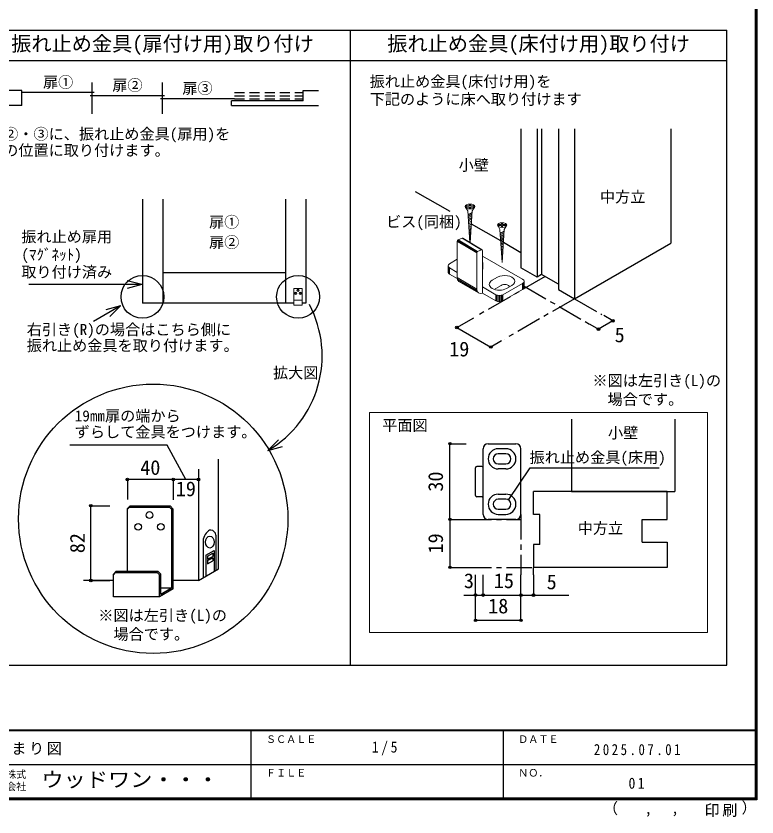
# Model space of a CAD drawing. Units: millimetres at full size, sheet at 1:5, with parts at other scales. Extents: x -973 to 977, y -718 to 696.
# Drawn here: x 242 to 977, y -718 to 76 of the extents above; entities that cross this region are included whole.
import ezdxf
from ezdxf.enums import TextEntityAlignment as Align

# ---------------------------------------------------------------- set-up
doc = ezdxf.new("R2010")
doc.units = ezdxf.units.MM
doc.header["$LTSCALE"] = 5
doc.header["$PDMODE"] = 32
doc.header["$PDSIZE"] = 2.5
doc.linetypes.add('CHAIN1', pattern=[8, 5, -1, 1, -1])
doc.linetypes.add('DASHED2', pattern=[3, 2, -1])
for name, color, linetype in [('0-3_仕上げ', 2, 'Continuous'), ('0-6_扉', 6, 'Continuous'), ('0-8_戸当り', 3, 'Continuous'), ('0-A_文字', 7, 'Continuous'), ('0-B_寸法', 7, 'Continuous'), ('1-3_仕上げ', 2, 'Continuous'), ('1-4_枠', 3, 'Continuous'), ('1-7_金物', 7, 'Continuous'), ('1-A_文字', 7, 'Continuous'), ('1-B_寸法', 7, 'Continuous'), ('F-0_補助線', 7, 'Continuous'), ('F-1_枠', 6, 'Continuous'), ('F-A_文字', 7, 'Continuous')]:
    doc.layers.add(name, color=color, linetype=linetype)
doc.layers.add('0-7_金物', color=7, linetype='Continuous', lineweight=18)
doc.styles.add('ＭＳ ゴシック', font='')
doc.styles.get('ＭＳ ゴシック').set_extended_font_data('MS Gothic')

msp = doc.modelspace()

# ---------------------------------------------------------------- linework, layer by layer
at = {"layer": '0-3_仕上げ', "color": 4}
for p, q in [((387.9, -105.57), (387.9, -208.587)), ((509.3, -105.57), (509.3, -208.587)), ((509.3, -178.587), (387.9, -178.587))]:
    msp.add_line(p, q, dxfattribs=at)
at = {"layer": '0-6_扉', "color": 2}
for p, q in [((742.758, -35.971), (742.758, -173.71)), ((763.087, -35.971), (763.087, -180.344)), ((779.881, -35.971), (779.881, -195.143)), ((795.791, -35.971), (795.791, -204.329)), ((891.25, -35.971), (891.25, -149.215)), ((367.6, -105.57), (367.6, -208.587)), ((529.6, -105.57), (529.6, -208.587)), ((763.087, -180.344), (758.668, -182.895)), ((779.881, -190.04), (763.087, -180.344)), ((529.6, -208.587), (525.8, -208.587))]:
    msp.add_line(p, q, dxfattribs=at)
at = {"layer": '0-6_扉', "color": 7}
for p, q in [((638.034, -97.938), (672.327, -117.737)), ((693.549, -129.99), (722.613, -146.77)), ((725.369, -148.361), (742.758, -158.401)), ((355.458, -409.438), (352.651, -412.246)), ((354.772, -410.733), (352.651, -412.854)), ((352.651, -474.366), (352.651, -412.246)), ((355.458, -409.438), (394.943, -409.438)), ((394.943, -409.438), (398.196, -412.691)), ((396.528, -412.854), (396.528, -491.209)), ((398.196, -491.74), (398.196, -412.691)), ((440.391, -438.65), (440.391, -473.513)), ((427.643, -444.96), (427.643, -480.873)), ((430.485, -458.306), (438.52, -453.667)), ((430.485, -458.306), (430.485, -479.233)), ((432.203, -459.407), (437.25, -456.492)), ((437.25, -456.492), (437.25, -459.579)), ((438.52, -453.667), (438.52, -474.594)), ((432.203, -463.848), (437.25, -460.934)), ((437.25, -460.934), (437.25, -464.02)), ((338.874, -477.174), (341.682, -474.366)), ((338.874, -477.782), (340.995, -475.661)), ((340.995, -475.661), (382.298, -475.661)), ((341.682, -474.366), (382.834, -474.366)), ((382.298, -475.661), (384.419, -477.782)), ((382.834, -474.366), (385.713, -477.246)), ((338.874, -499.694), (338.874, -477.174)), ((384.419, -499.694), (384.419, -477.782)), ((398.196, -491.74), (384.419, -499.694)), ((396.528, -491.209), (385.713, -491.209)), ((384.419, -499.694), (338.874, -499.694))]:
    msp.add_line(p, q, dxfattribs=at)
at = {"layer": '0-6_扉', "color": 3}
for p, q in [((367.6, -105.57), (367.6, -208.587)), ((529.6, -105.57), (529.6, -208.587)), ((517.8, -208.587), (367.6, -208.587)), ((442.968, -472.026), (442.968, -363.412)), ((423.095, -483.5), (442.968, -472.026)), ((338.874, -483.5), (309.042, -483.5))]:
    msp.add_line(p, q, dxfattribs=at)
at = {"layer": '0-6_扉', "color": 2}
for points in [[(758.668, -35.971), (758.668, -182.895), (742.758, -173.71)], [(779.881, -195.143), (795.791, -204.329), (891.25, -149.215)]]:
    msp.add_lwpolyline(points, dxfattribs=at)
at = {"layer": '0-6_扉', "color": 3}
msp.add_lwpolyline([(423.095, -373.252), (423.095, -483.5), (398.196, -483.5)], dxfattribs=at)
at = {"layer": '0-6_扉', "color": 7}
for points in [[(354.772, -410.733), (394.407, -410.733), (396.528, -412.854)], [(432.203, -459.407), (432.203, -462.493), (437.25, -459.579)], [(432.203, -463.848), (432.203, -466.934), (437.25, -464.02)], [(398.196, -490.246), (385.713, -497.453), (385.713, -477.246)]]:
    msp.add_lwpolyline(points, dxfattribs=at)
for centre in [(374.59, -418.649), (363.388, -430.311), (385.791, -430.311)]:
    msp.add_circle(centre, 3.355, dxfattribs=at)
for centre, radius, start, end in [((441.931, -445.485), 14.298, 127.57436, 182.10384), ((435.042, -436.531), 3, 84.92261, 127.57436), ((434.812, -439.119), 5.599, 4.8123, 84.92261)]:
    msp.add_arc(centre, radius, start, end, dxfattribs=at)
msp.add_ellipse((434.425, -445.414), major_axis=(0, 5.951), ratio=0.714286, dxfattribs=at)
at = {"layer": '0-7_金物'}
for p, q in [((691.707, -112.444), (691.707, -110.928)), ((691.707, -110.928), (692.741, -110.928)), ((692.741, -112.444), (692.741, -110.928)), ((688.239, -114.216), (690.063, -117.376)), ((688.344, -112.444), (691.707, -112.444)), ((688.344, -112.444), (688.344, -113.478)), ((688.344, -113.478), (691.707, -113.478)), ((692.137, -148.678), (690.063, -117.376)), ((694.281, -118.95), (690.316, -121.195)), ((691.707, -114.994), (691.707, -113.478)), ((691.707, -114.994), (692.741, -114.994)), ((692.305, -148.778), (694.385, -117.376)), ((692.741, -112.444), (696.104, -112.444)), ((696.209, -114.216), (694.385, -117.376)), ((696.104, -113.478), (696.104, -112.444)), ((694.173, -120.578), (690.416, -122.705)), ((694.065, -122.206), (690.516, -124.215)), ((693.957, -123.834), (690.616, -125.726)), ((693.849, -125.463), (690.717, -127.236)), ((693.742, -127.091), (690.817, -128.747)), ((693.634, -128.719), (690.917, -130.257)), ((693.526, -130.347), (691.017, -131.768)), ((693.418, -131.975), (691.117, -133.278)), ((693.31, -133.603), (691.217, -134.788)), ((720.059, -132.587), (721.883, -135.747)), ((720.164, -130.815), (723.527, -130.815)), ((720.164, -130.815), (720.164, -131.849)), ((720.164, -131.849), (723.527, -131.849)), ((723.527, -130.815), (723.527, -129.299)), ((723.527, -129.299), (724.561, -129.299)), ((723.527, -133.365), (723.527, -131.849)), ((723.527, -133.365), (724.561, -133.365)), ((724.561, -130.815), (724.561, -129.299)), ((724.561, -130.815), (727.924, -130.815)), ((728.029, -132.587), (726.205, -135.747)), ((727.924, -131.849), (727.924, -130.815)), ((693.202, -135.231), (691.317, -136.299)), ((693.094, -136.86), (691.417, -137.809)), ((692.987, -138.488), (691.517, -139.32)), ((692.879, -140.116), (691.617, -140.83)), ((692.771, -141.744), (691.717, -142.34)), ((724.044, -168.365), (721.883, -135.747)), ((726.101, -137.321), (722.136, -139.566)), ((725.993, -138.949), (722.236, -141.076)), ((725.885, -140.578), (722.336, -142.587)), ((725.777, -142.206), (722.436, -144.097)), ((724.044, -168.365), (726.205, -135.747)), ((698.853, -158.995), (679.57, -147.504)), ((679.57, -147.504), (679.57, -183.228)), ((698.886, -158.701), (679.602, -147.21)), ((698.982, -158.4), (679.698, -146.909)), ((699.134, -158.112), (679.85, -146.621)), ((699.332, -157.856), (680.048, -146.366)), ((699.563, -157.651), (680.279, -146.161)), ((680.527, -146.02), (684.357, -144.413)), ((699.811, -157.51), (680.527, -146.02)), ((703.641, -155.903), (684.357, -144.413)), ((703.889, -155.836), (684.605, -144.346)), ((704.12, -155.848), (684.836, -144.357)), ((704.318, -155.936), (685.034, -144.446)), ((692.663, -143.372), (691.817, -143.851)), ((692.555, -145), (691.917, -145.361)), ((692.447, -146.628), (692.017, -146.872)), ((725.669, -143.834), (722.536, -145.607)), ((725.561, -145.462), (722.636, -147.118)), ((725.453, -147.09), (722.736, -148.628)), ((725.346, -148.718), (722.837, -150.139)), ((725.238, -150.346), (722.937, -151.649)), ((699.811, -157.51), (703.641, -155.903)), ((704.599, -198.803), (704.599, -156.584)), ((725.13, -151.974), (723.037, -153.16)), ((725.022, -153.603), (723.137, -154.67)), ((724.914, -155.231), (723.237, -156.18)), ((724.806, -156.859), (723.337, -157.691)), ((724.698, -158.487), (723.437, -159.201)), ((671.895, -169.715), (679.57, -165.284)), ((698.853, -158.995), (698.853, -194.718)), ((744.373, -185.025), (704.599, -162.061)), ((724.591, -160.115), (723.537, -160.712)), ((724.483, -161.743), (723.637, -162.222)), ((724.375, -163.371), (723.737, -163.732)), ((724.267, -165), (723.837, -165.243)), ((670.43, -171.757), (670.43, -177.88)), ((670.601, -172.504), (670.601, -178.627)), ((671.1, -173.2), (671.1, -179.324)), ((679.57, -178.229), (671.895, -173.798)), ((671.895, -173.798), (671.895, -179.922)), ((704.876, -168.695), (704.876, -174.818)), ((679.673, -184.412), (671.895, -179.922)), ((698.853, -194.718), (679.57, -183.228)), ((699.049, -196.317), (679.765, -184.827)), ((699.623, -197.643), (680.339, -186.152)), ((700.536, -198.605), (681.252, -187.114)), ((714.321, -186.045), (719.625, -182.983)), ((744.373, -189.107), (724.928, -200.334)), ((744.373, -189.107), (744.373, -195.231)), ((745.168, -188.509), (745.168, -194.633)), ((745.667, -187.813), (745.667, -193.937)), ((745.838, -187.066), (745.838, -193.19)), ((517.8, -194.287), (517.8, -210.687)), ((525.8, -194.287), (517.8, -194.287)), ((717.857, -200.334), (704.599, -192.679)), ((723.16, -191.148), (717.857, -194.21)), ((744.373, -195.231), (724.928, -206.458)), ((728.463, -194.21), (733.767, -191.148)), ((525.8, -205.644), (517.8, -205.644)), ((717.857, -206.458), (704.599, -198.803)), ((717.857, -200.334), (717.857, -206.458)), ((718.892, -200.793), (718.892, -206.916)), ((720.098, -201.081), (720.098, -207.205)), ((721.392, -201.179), (721.392, -207.303)), ((722.686, -201.081), (722.686, -207.205)), ((723.892, -200.793), (723.892, -206.916)), ((724.928, -200.334), (724.928, -206.458)), ((592.791, -317.079), (927.65, -317.079)), ((592.791, -534.979), (592.791, -317.079)), ((927.65, -317.079), (927.65, -534.979)), ((927.65, -534.979), (592.791, -534.979))]:
    msp.add_line(p, q, dxfattribs=at)
for points in [[(692.741, -114.994), (692.741, -113.478), (696.104, -113.478)], [(724.561, -133.365), (724.561, -131.849), (727.924, -131.849)], [(525.8, -194.287), (525.8, -210.687), (517.8, -210.687)]]:
    msp.add_lwpolyline(points, dxfattribs=at)
for centre in [(692.224, -112.961), (724.044, -131.332)]:
    msp.add_ellipse(centre, major_axis=(4.71, 0), ratio=0.5, dxfattribs=at)
for centre, major_axis, ratio, start_param, end_param in [((680.527, -147.102), (0.64, 1.074), 0.663414, 0.7318184, 2.3026147), ((684.357, -145.495), (0.64, 1.074), 0.663414, 6.2296055, 7.0150037), ((699.811, -158.593), (0.64, 1.074), 0.663414, 0.7318184, 2.3026147), ((703.641, -156.986), (0.64, 1.074), 0.663414, 5.4442074, 7.0150037), ((675.43, -171.757), (-5, 0), 0.57735, 5.4977871, 7.0685835), ((694.876, -168.695), (10, 0), 0.57735, 6.047146, 6.5192246), ((694.876, -174.818), (10, 0), 0.57735, 6.047146, 6.5192246), ((675.43, -177.88), (-5, 0), 0.57735, 6.2831853, 7.0685835), ((726.696, -187.066), (10, 0), 0.57735, 5.4977871, 8.6393798), ((685.315, -180.817), (3.839, 6.443), 0.663414, 2.3026147, 3.0880129), ((721.392, -190.128), (10, 0), 0.57735, 2.3561945, 5.4977871), ((726.696, -193.19), (5, 0), 0.57735, 0.2617994, 2.3561945), ((740.838, -187.066), (-5, 0), 0.57735, 2.3561945, 3.9269908), ((704.599, -192.308), (3.839, 6.443), 0.663414, 2.3026147, 3.873411), ((721.392, -196.251), (5, 0), 0.57735, 2.3561945, 2.7802255), ((740.838, -193.19), (-5, 0), 0.57735, 2.3561945, 3.1415927), ((721.392, -198.293), (-5, 0), 0.57735, 0.7853982, 2.3561945), ((721.392, -204.416), (-5, 0), 0.57735, 0.7853982, 2.3561945)]:
    msp.add_ellipse(centre, major_axis=major_axis, ratio=ratio, start_param=start_param, end_param=end_param, dxfattribs=at)
for p in [(519.479, -198.997), (521.8, -196.032), (524.121, -198.997)]:
    msp.add_point(p, dxfattribs=at)
at = {"layer": '0-8_戸当り'}
for p, q in [((317.87, -21.149), (317.87, 9.851)), ((387.571, -21.149), (387.571, 9.851))]:
    msp.add_line(p, q, dxfattribs=at)
at = {"layer": '0-8_戸当り', "color": 2}
for p, q in [((319.87, -0.149), (248.168, -0.149)), ((389.571, -3.149), (315.87, -3.149)), ((458.773, -6.149), (385.571, -6.149)), ((248.168, -12.899), (233.168, -12.899)), ((455.773, -12.899), (455.773, -8.399)), ((526.974, -8.399), (455.773, -8.399)), ((455.773, -12.899), (541.974, -12.899))]:
    msp.add_line(p, q, dxfattribs=at)
at = {"layer": '0-8_戸当り', "linetype": 'DASHED2'}
for p, q in [((458.773, -0.149), (526.974, -0.149)), ((458.773, -3.149), (526.974, -3.149)), ((458.773, -6.149), (526.974, -6.149))]:
    msp.add_line(p, q, dxfattribs=at)
at = {"layer": '0-8_戸当り', "color": 2}
for points in [[(248.168, -12.899), (248.168, 1.851), (233.168, 1.851)], [(526.974, -8.399), (526.974, 1.851), (541.974, 1.851)]]:
    msp.add_lwpolyline(points, dxfattribs=at)
at = {"layer": '0-A_文字', "color": 3}
for p, q in [((573.927, -567.5), (573.927, 61.633)), ((946.639, -567.5), (946.639, 61.633)), ((201.215, 31.633), (946.639, 31.633)), ((201.215, -567.5), (946.639, -567.5))]:
    msp.add_line(p, q, dxfattribs=at)
at = {"layer": '0-A_文字', "color": 4}
for p, q in [((366.87, -190.334), (254.852, -190.334)), ((366.87, -190.334), (352.382, -186.451)), ((366.87, -190.334), (352.382, -194.216)), ((345.956, -211.462), (318.957, -227.05)), ((345.956, -211.462), (331.467, -215.345)), ((345.956, -211.462), (335.349, -222.069)), ((491.935, -354.637), (502.489, -343.979)), ((391.986, -349.472), (295.702, -349.472)), ((410.645, -383.418), (391.986, -349.472)), ((491.935, -354.637), (506.405, -350.684)), ((730.648, -403.178), (751.872, -371.811)), ((751.872, -371.811), (879.86, -371.811))]:
    msp.add_line(p, q, dxfattribs=at)
at = {"layer": '0-A_文字', "color": 3}
msp.add_lwpolyline([(201.215, -567.5), (201.215, 61.633), (946.639, 61.633)], dxfattribs=at)
at = {"layer": '0-A_文字'}
for centre, radius in [((367.6, -202.487), 21.25), ((521.8, -202.487), 21.25), ((378.268, -422.391), 133.457)]:
    msp.add_circle(centre, radius, dxfattribs=at)
at = {"layer": '0-A_文字', "color": 4}
msp.add_arc((437.249, -260.979), 108.455, 300.27986, 27.91074, dxfattribs=at)
at = {"layer": '0-B_寸法', "color": 4, "linetype": 'CHAIN1'}
for p, q in [((766.623, -182.385), (698.052, -221.975)), ((745.838, -191.994), (810.893, -229.554)), ((795.791, -204.329), (726.326, -244.434)), ((795.791, -204.329), (822.897, -219.978))]:
    msp.add_line(p, q, dxfattribs=at)
at = {"layer": '0-B_寸法', "color": 4}
for p, q in [((833.828, -226.289), (824.857, -221.11)), ((679.268, -232.82), (695.911, -223.21)), ((810.893, -229.554), (819.534, -234.542)), ((833.828, -226.289), (819.534, -234.542)), ((679.268, -232.82), (712.855, -252.211)), ((723.313, -246.174), (712.855, -252.211)), ((352.651, -383.418), (352.651, -403.246)), ((423.095, -383.418), (352.651, -383.418)), ((398.196, -383.418), (398.196, -403.691)), ((316.458, -409.438), (335.171, -409.438)), ((316.458, -483.5), (316.458, -409.438)), ((316.458, -483.5), (335.171, -483.5))]:
    msp.add_line(p, q, dxfattribs=at)
at = {"layer": '0-B_寸法'}
for p in [(833.828, -226.289), (679.268, -232.82), (819.534, -234.542), (712.855, -252.211), (352.651, -383.418), (398.196, -383.418), (423.095, -383.418), (316.458, -409.438), (316.458, -483.5)]:
    msp.add_point(p, dxfattribs=at)
at = {"layer": '1-3_仕上げ', "color": 7}
msp.add_line((816.804, -395.479), (887.741, -395.479), dxfattribs=at)
at = {"layer": '1-4_枠', "color": 7}
msp.add_line((895.241, -323.529), (895.241, -395.479), dxfattribs=at)
at = {"layer": '1-4_枠'}
for p, q in [((755.241, -417.979), (755.241, -395.479)), ((887.741, -395.479), (755.241, -395.479)), ((761.491, -417.979), (755.241, -417.979)), ((761.491, -447.979), (761.491, -417.979)), ((862.741, -445.479), (862.741, -422.979)), ((761.491, -447.979), (755.241, -447.979)), ((755.241, -447.979), (755.241, -470.479)), ((862.741, -445.479), (887.741, -445.479)), ((887.741, -445.479), (887.741, -470.479)), ((887.741, -470.479), (755.241, -470.479))]:
    msp.add_line(p, q, dxfattribs=at)
at = {"layer": '1-4_枠', "color": 4, "linetype": 'CHAIN1'}
for p, q in [((742.741, -417.979), (742.741, -477.979)), ((688.537, -422.979), (742.741, -422.979)), ((688.537, -470.479), (755.241, -470.479)), ((755.241, -477.979), (755.241, -470.479))]:
    msp.add_line(p, q, dxfattribs=at)
at = {"layer": '1-4_枠', "color": 7}
msp.add_lwpolyline([(792.741, -323.529), (792.741, -395.479), (895.241, -395.479)], dxfattribs=at)
at = {"layer": '1-4_枠'}
msp.add_lwpolyline([(862.741, -422.979), (887.741, -422.979), (887.741, -395.479)], dxfattribs=at)
at = {"layer": '1-7_金物'}
for p, q in [((710.241, -347.979), (737.741, -347.979)), ((705.241, -417.979), (705.241, -352.979)), ((727.741, -352.979), (720.241, -352.979)), ((742.741, -417.979), (742.741, -352.979)), ((727.741, -357.979), (720.241, -357.979)), ((697.741, -399.229), (697.741, -371.729)), ((703.991, -370.479), (698.991, -370.479)), ((720.241, -367.979), (727.741, -367.979)), ((727.741, -372.979), (720.241, -372.979)), ((703.991, -400.479), (698.991, -400.479)), ((720.241, -397.979), (727.741, -397.979)), ((727.741, -402.979), (720.241, -402.979)), ((720.241, -412.979), (727.741, -412.979)), ((720.241, -417.979), (727.741, -417.979)), ((737.741, -422.979), (710.241, -422.979))]:
    msp.add_line(p, q, dxfattribs=at)
for centre, radius, start, end in [((710.241, -352.979), 5, 90, 180), ((737.741, -352.979), 5, 0, 90), ((720.241, -362.979), 10, 90, 270), ((727.741, -362.979), 10, 270, 90), ((720.241, -362.979), 5, 90, 270), ((727.741, -362.979), 5, 270, 90), ((698.991, -371.729), 1.25, 90, 180), ((703.991, -371.729), 1.25, 0, 90), ((698.991, -399.229), 1.25, 180, 270), ((703.991, -399.229), 1.25, 270, 0), ((720.241, -407.979), 10, 90, 270), ((720.241, -407.979), 5, 90, 270), ((727.741, -407.979), 10, 270, 90), ((727.741, -407.979), 5, 270, 90), ((710.241, -417.979), 5, 180, 270), ((737.741, -417.979), 5, 270, 0)]:
    msp.add_arc(centre, radius, start, end, dxfattribs=at)
at = {"layer": '1-B_寸法', "color": 4}
for p, q in [((672.358, -347.979), (688.537, -347.979)), ((672.358, -422.979), (672.358, -347.979)), ((672.358, -422.979), (688.537, -422.979)), ((672.358, -422.979), (672.358, -470.479)), ((672.358, -470.479), (688.537, -470.479)), ((697.741, -497.979), (697.741, -477.979)), ((705.241, -497.979), (705.241, -477.979)), ((742.741, -522.979), (742.741, -477.979)), ((755.241, -477.979), (755.241, -497.995)), ((686.176, -497.979), (705.241, -497.979)), ((697.741, -522.979), (697.741, -497.979)), ((705.241, -497.979), (742.741, -497.979)), ((742.741, -497.995), (790.119, -497.995)), ((697.741, -522.979), (742.741, -522.979))]:
    msp.add_line(p, q, dxfattribs=at)
at = {"layer": '1-B_寸法'}
for p in [(672.358, -347.979), (672.358, -422.979), (672.358, -470.479), (697.741, -497.979), (705.241, -497.979), (742.741, -497.979), (742.741, -497.995), (755.241, -497.995), (697.741, -522.979), (742.741, -522.979)]:
    msp.add_point(p, dxfattribs=at)
at = {"layer": 'F-1_枠'}
for p, q in [((974.986, 695.833), (974.986, -700.833)), ((975.82, 695.833), (975.82, -700.833)), ((976.653, 695.833), (976.653, -700.833)), ((976.653, -631.667), (-973.347, -631.667)), ((976.653, -632.5), (-973.347, -632.5)), ((474.986, -632.5), (474.986, -699.167)), ((724.986, -632.5), (724.986, -699.167)), ((1.653, -665.833), (974.986, -665.834)), ((976.653, -699.167), (-973.347, -699.167)), ((976.653, -700), (-973.347, -700)), ((976.653, -700.833), (-973.347, -700.833))]:
    msp.add_line(p, q, dxfattribs=at)

# ---------------------------------------------------------------- texts
at = {"layer": '0-A_文字', "style": 'ＭＳ ゴシック'}
for s, height, p in [('振れ止め金具(扉付け用)取り付け', 14.66, (237.571, 36.633)), ('振れ止め金具(床付け用)取り付け', 14.66, (610.283, 36.633)), ('扉①', 11, (269.019, 1.383)), ('振れ止め金具(床付け用)を', 11, (592.836, 2.174)), ('扉②', 11, (337.72, -1.617)), ('扉③', 11, (407.172, -4.617)), ('下記のように床へ取り付けます', 11, (592.836, -15.362)), ('小壁', 11, (680.945, -80.743)), ('中方立', 11, (821.02, -112.19)), ('扉①', 11, (433.6, -137.141)), ('振れ止め扉用', 11, (247.548, -151.641)), ('扉②', 11, (433.6, -157.179)), ('(ﾏｸﾞﾈｯﾄ)', 11, (247.548, -169.453)), ('取り付け済み', 11, (247.548, -186.642)), ('拡大図', 11, (497.017, -286.549)), ('平面図', 11, (605.233, -338.556)), ('小壁', 11, (828.991, -345.987)), ('中方立', 11, (798.991, -440.479))]:
    msp.add_text(s, height=height, dxfattribs=at).set_placement(p, align=Align.BOTTOM_LEFT)
at = {"layer": '0-B_寸法', "style": 'ＭＳ ゴシック'}
for s, height, p in [('扉②・③に、振れ止め金具(扉用)を', 11, (214.619, -49.897)), ('図の位置に取り付けます。', 11, (214.619, -66.098)), ('ビス(同梱)', 11, (609.044, -136.867)), ('右引き(R)の場合はこちら側に', 11, (252.925, -243.657)), ('5', 14.66, (835.599, -251.859)), ('振れ止め金具を取り付けます。', 11, (252.925, -259.512)), ('19', 14.66, (671.648, -265.917)), ('※図は左引き(L)の', 11, (813.589, -294.218)), ('\u3000場合です。', 11, (813.589, -312.799)), ('19㎜扉の端から', 11, (300.547, -329.198)), ('ずらして金具をつけます。', 11, (300.547, -345.092)), ('40', 14.66, (365.423, -383.304)), ('19', 14.66, (400.645, -404.435)), ('※図は左引き(L)の', 11, (323.893, -526.876)), ('\u3000場合です。', 11, (323.893, -545.457))]:
    msp.add_text(s, height=height, dxfattribs=at).set_placement(p, align=Align.BOTTOM_LEFT)
msp.add_text('82', height=14.66, rotation=90, dxfattribs=at).set_placement((314.799, -456.469), align=Align.BOTTOM_LEFT)
at = {"layer": '1-A_文字', "style": 'ＭＳ ゴシック'}
msp.add_text('振れ止め金具(床用)', height=11, dxfattribs=at).set_placement((751.277, -370.311), align=Align.BOTTOM_LEFT)
at = {"layer": '1-B_寸法', "style": 'ＭＳ ゴシック'}
for s, p in [('30', (669.858, -395.479)), ('19', (669.858, -456.729))]:
    msp.add_text(s, height=14.66, rotation=90, dxfattribs=at).set_placement(p, align=Align.BOTTOM_LEFT)
for s, p in [('3', (686.176, -495.479)), ('15', (715.866, -495.479)), ('5', (768.209, -496.607)), ('18', (710.241, -520.479))]:
    msp.add_text(s, height=14.66, dxfattribs=at).set_placement(p, align=Align.BOTTOM_LEFT)
at = {"layer": 'F-0_補助線', "insert": (184.986, -656.667), "char_height": 11, "attachment_point": 7, "style": 'ＭＳ ゴシック'}
msp.add_mtext('\\T1.17;建具納まり図', dxfattribs=at)
at = {"layer": 'F-A_文字', "style": 'ＭＳ ゴシック'}
for s, height, p in [('ＳＣＡＬＥ', 7.331, (489.986, -646.667)), ('ＤＡＴＥ', 7.331, (739.986, -646.667)), ('株式', 7.331, (232.486, -681.5)), ('ＦＩＬＥ', 7.331, (489.986, -680)), ('ＮＯ．', 7.331, (739.986, -680.001)), ('会社', 7.331, (232.486, -693.5)), ('（', 11, (823.992, -718.052)), ('）', 11, (961.387, -717.355)), (',', 11, (865.199, -718.052)), (',', 11, (891.686, -717.588))]:
    msp.add_text(s, height=height, dxfattribs=at).set_placement(p, align=Align.BOTTOM_LEFT)
at = {"layer": 'F-A_文字', "style": 'ＭＳ ゴシック', "width": 1.1}
msp.add_text('ウッドワン・・・', height=14.66, dxfattribs=at).set_placement((267.486, -692.5), align=Align.BOTTOM_LEFT)
at = {"layer": 'F-A_文字', "char_height": 11, "attachment_point": 7, "style": 'ＭＳ ゴシック'}
for s, insert in [('\\T1.38;\\W0.9;1/5', (594.986, -656.667)), ('\\T1.39;\\W0.85;2025.07.01', (814.986, -656.667)), ('\\T1.36;\\W0.9;01', (849.361, -690.001)), ('\\T1.17;印刷', (924.678, -717.82))]:
    msp.add_mtext(s, dxfattribs=dict(at, insert=insert))

doc.saveas('drawing.dxf')
